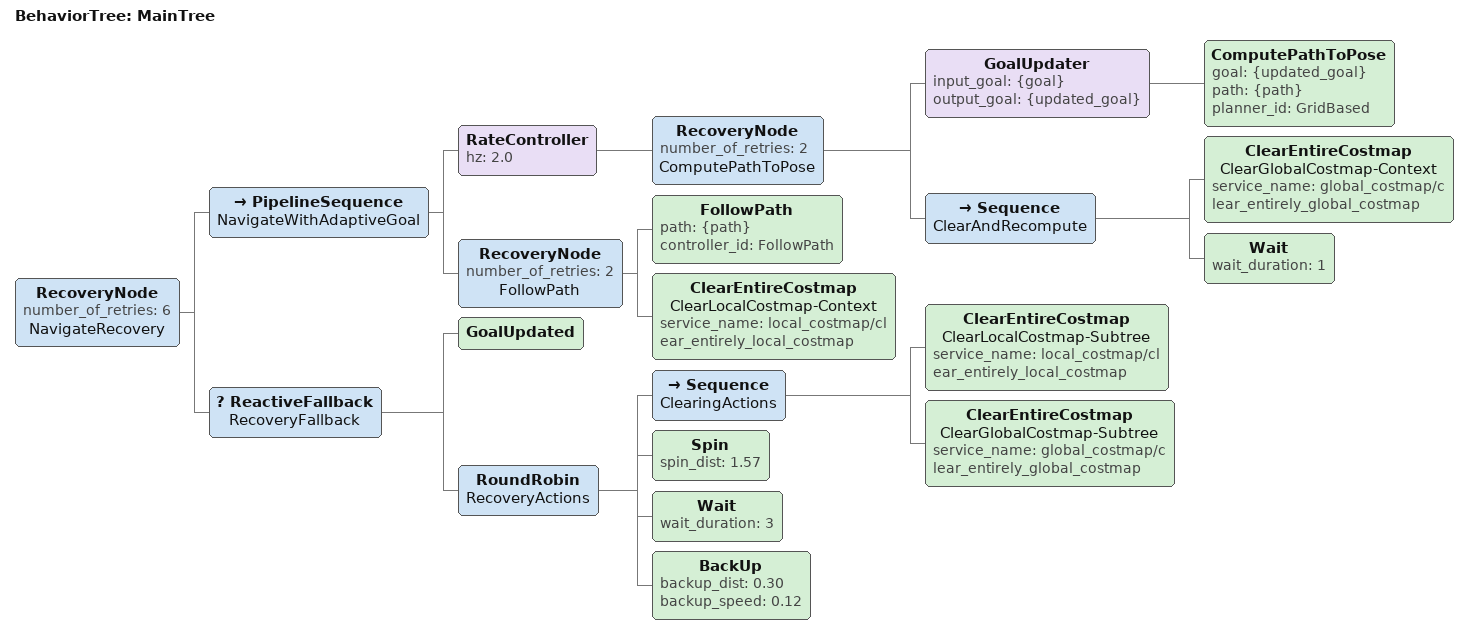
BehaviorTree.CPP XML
<root BTCPP_format="4" main_tree_to_execute="MainTree">
  <BehaviorTree ID="MainTree">
    <RecoveryNode number_of_retries="6" name="NavigateRecovery">
      <PipelineSequence name="NavigateWithAdaptiveGoal">
        <RateController hz="2.0">
          <RecoveryNode number_of_retries="2" name="ComputePathToPose">
            <GoalUpdater input_goal="{goal}" output_goal="{updated_goal}">
              <ComputePathToPose goal="{updated_goal}" path="{path}" planner_id="GridBased"/>
            </GoalUpdater>
            <Sequence name="ClearAndRecompute">
              <ClearEntireCostmap name="ClearGlobalCostmap-Context"
                service_name="global_costmap/clear_entirely_global_costmap"/>
              <Wait wait_duration="1"/>
            </Sequence>
          </RecoveryNode>
        </RateController>
        <RecoveryNode number_of_retries="2" name="FollowPath">
          <FollowPath path="{path}" controller_id="FollowPath"/>
          <ClearEntireCostmap name="ClearLocalCostmap-Context"
            service_name="local_costmap/clear_entirely_local_costmap"/>
        </RecoveryNode>
      </PipelineSequence>
      <ReactiveFallback name="RecoveryFallback">
        <GoalUpdated/>
        <RoundRobin name="RecoveryActions">
          <Sequence name="ClearingActions">
            <ClearEntireCostmap name="ClearLocalCostmap-Subtree"
              service_name="local_costmap/clear_entirely_local_costmap"/>
            <ClearEntireCostmap name="ClearGlobalCostmap-Subtree"
              service_name="global_costmap/clear_entirely_global_costmap"/>
          </Sequence>
          <Spin spin_dist="1.57"/>
          <Wait wait_duration="3"/>
          <BackUp backup_dist="0.30" backup_speed="0.12"/>
        </RoundRobin>
      </ReactiveFallback>
    </RecoveryNode>
  </BehaviorTree>
</root>
